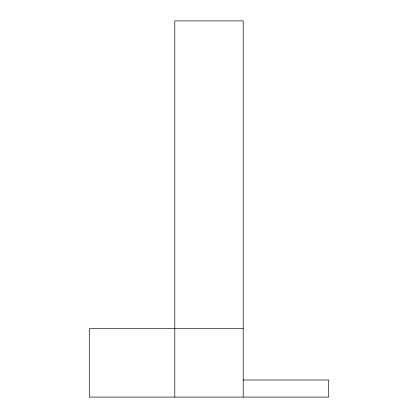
<?xml version="1.0" encoding="UTF-8"?>
<svg xmlns="http://www.w3.org/2000/svg" width="418" height="418" viewBox="0 0 418 418"><rect width="100%" height="100%" fill="white"/><g stroke="black" fill="none" stroke-linecap="round" stroke-linejoin="round"><path stroke-width="0.63" d="M243.198 328.7L89.3 328.7L89.3 397.1L328.7 397.1L328.7 379.999L243.198 379.999M243.198 397.1L243.198 20.9L174.802 20.9L174.802 397.1"/></g></svg>
